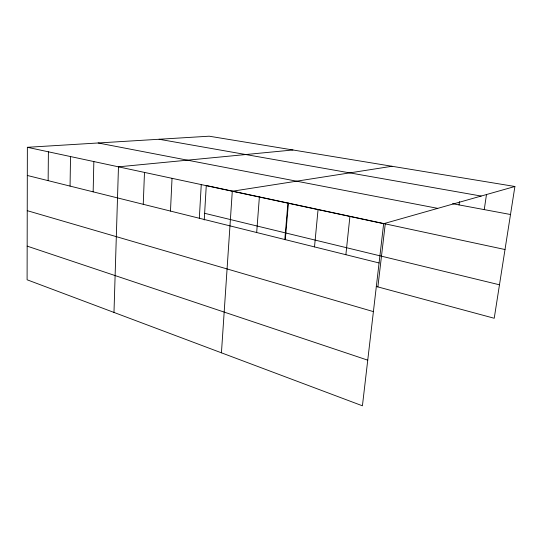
<?xml version="1.0" encoding="UTF-8"?>
<svg xmlns="http://www.w3.org/2000/svg" width="542" height="542" viewBox="0 0 542 542"><rect width="100%" height="100%" fill="white"/><g stroke="black" fill="none" stroke-linecap="round" stroke-linejoin="round"><path stroke-width="0.81" d="M514.9 186.489L209.171 136.198L27.364 147.302L27.1 279.78L362.422 405.802L383.655 223.697L514.9 186.489L494.223 318.262L376.256 286.474M48.143 180.649L48.394 151.807M70.06 186.102L70.521 156.557M93.156 191.848L93.847 161.557M113.983 312.436L118.468 166.834L292.958 149.978M143.244 204.307L144.49 172.417M170.473 211.075L172.038 178.325M199.327 218.257L201.258 184.592M204.239 219.964L206.272 185.513M221.434 352.815L232.294 191.245L392.008 166.272M256.678 232.518L259.374 197.051M284.821 239.517L287.917 203.169M285.288 239.733L288.419 203.114M314.509 246.901L318.052 209.632M345.877 254.706L349.915 216.468M377.882 286.914L385.26 223.866M459.033 204.91L459.487 201.638M484.25 209.612L486.472 194.619M159.084 139.253L481.161 196.055M452.563 203.704L510.503 214.51M98.177 142.98L437.74 208.365M207.078 185.689L266.644 198.453M267.45 198.623L505.008 249.53M27.364 147.302L383.655 223.697M204.632 213.304L499.473 284.794M27.31 175.466L379.075 262.965M27.242 210.669L373.404 311.616M27.168 246.129L367.74 360.159"/></g></svg>
